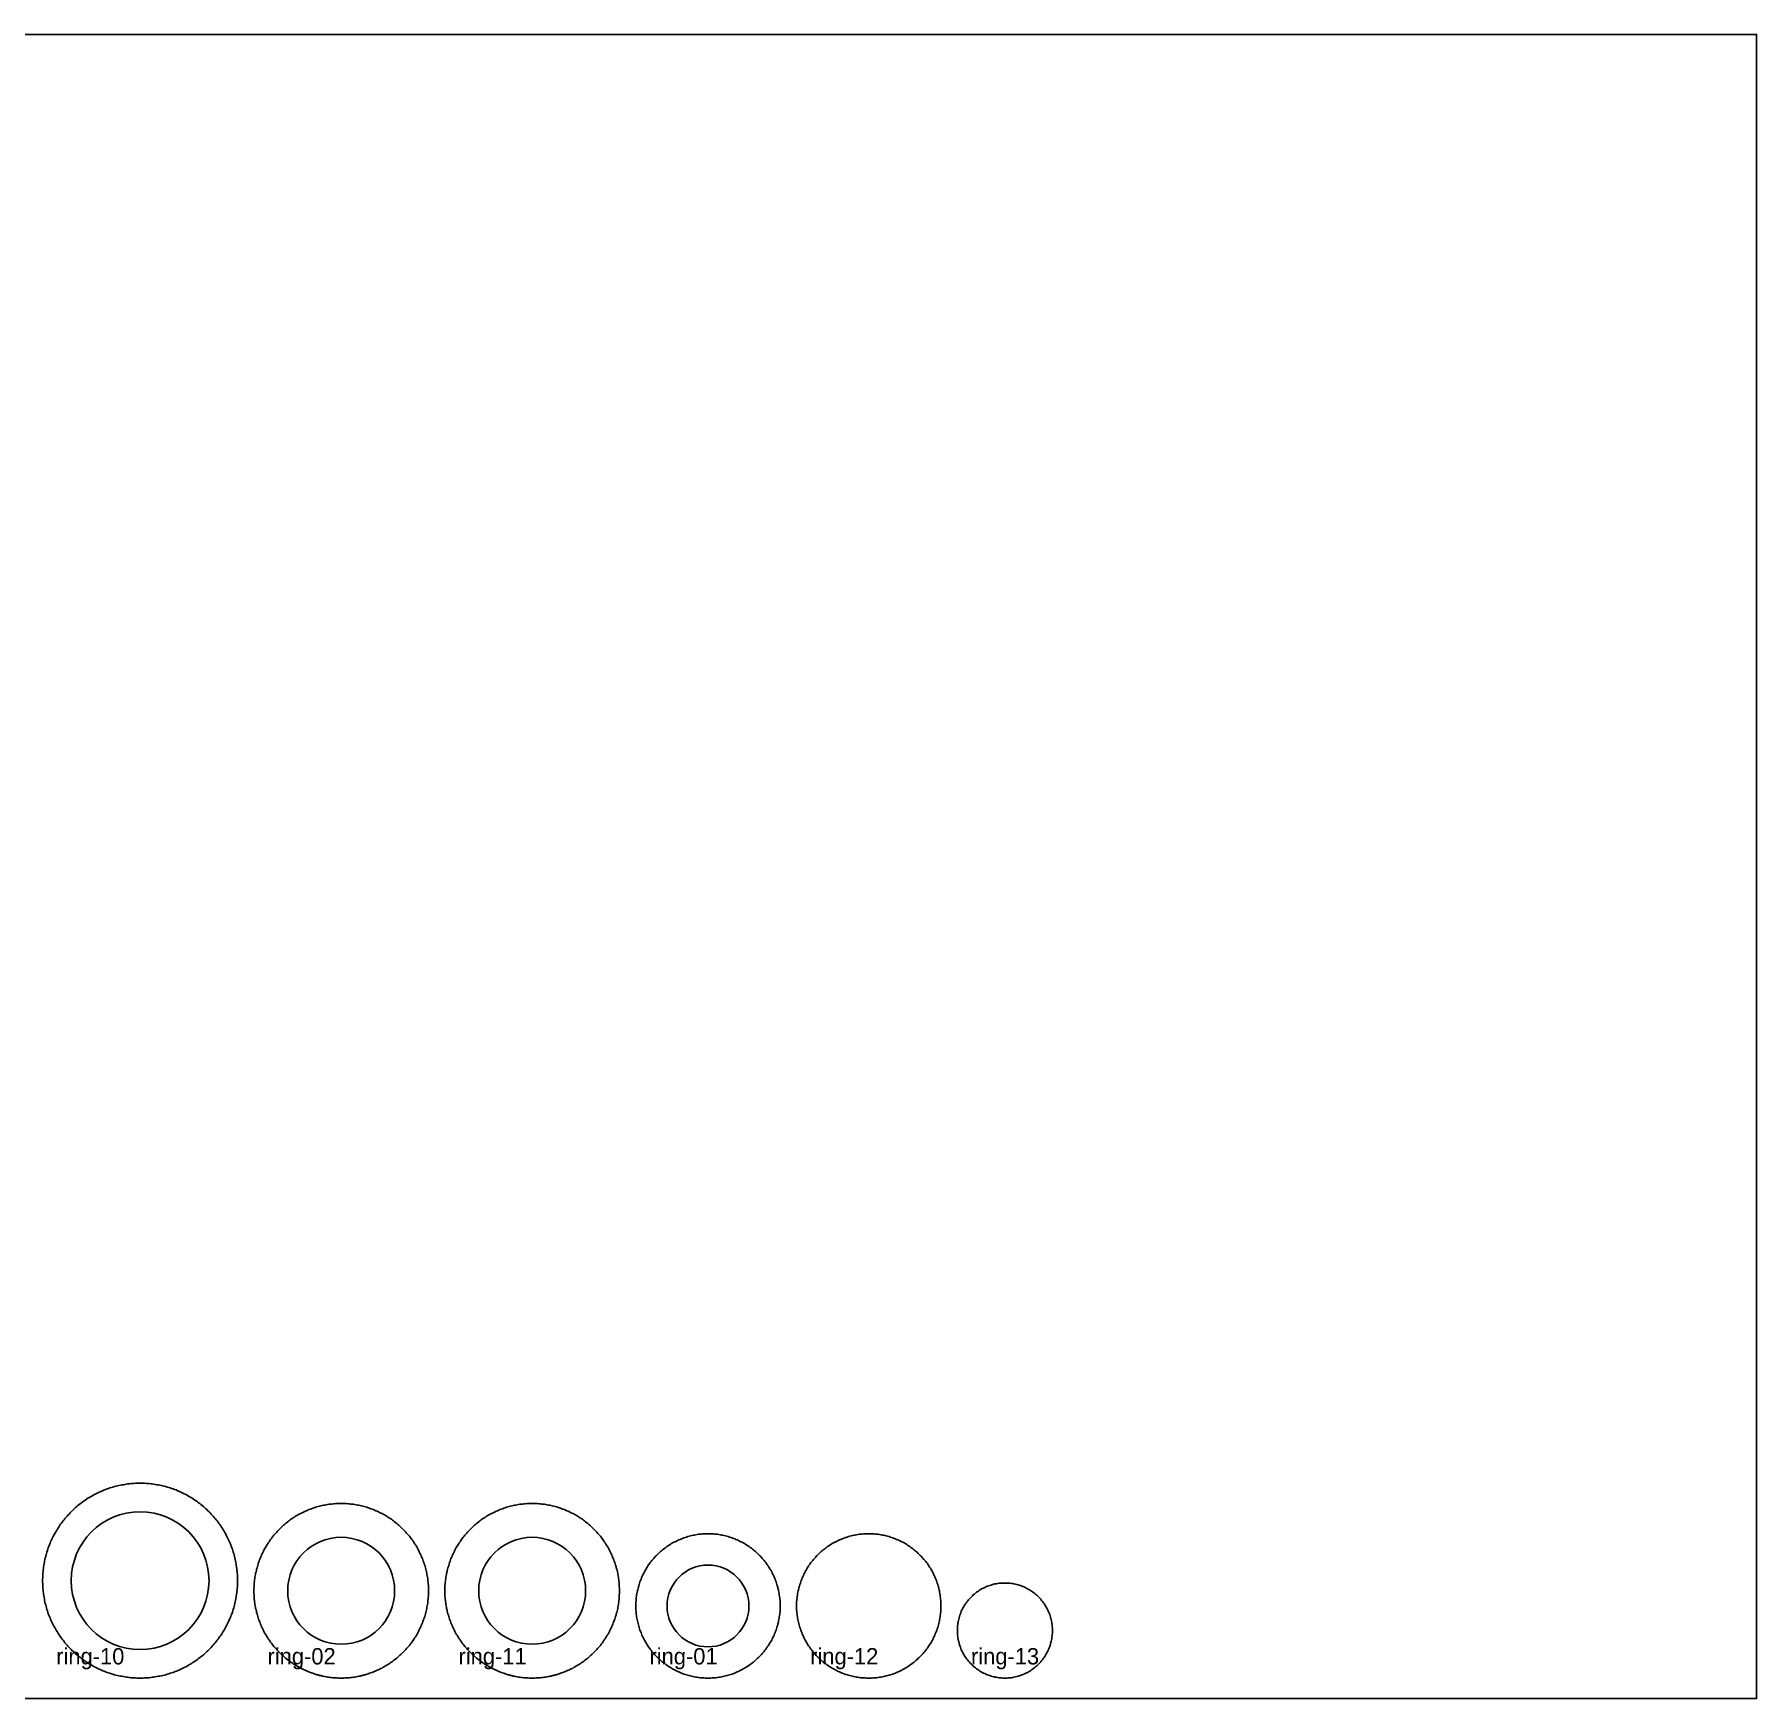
# Model space of a CAD drawing. Header units: millimetres. Extents: x 0 to 2440, y 0 to 1220.
# Drawn here: x 1178 to 2440, y 0 to 1220 of the extents above; entities that cross this region are included whole.
import ezdxf

# ---------------------------------------------------------------- set-up
doc = ezdxf.new("R2010")
doc.units = ezdxf.units.MM
doc.layers.add('CUT_INSIDE', color=5, linetype='Continuous')
doc.layers.add('CUT_OUTSIDE', color=1, linetype='Continuous')

msp = doc.modelspace()

# ---------------------------------------------------------------- linework, layer by layer
at = {"layer": 'CUT_INSIDE'}
for centre, radius in [((1255, 86.4), 50.5), ((1402.4, 79), 39.2), ((1542.4, 79), 39.2), ((1671.3, 67.9), 30)]:
    msp.add_circle(centre, radius, dxfattribs=at)
at = {"layer": 'CUT_OUTSIDE'}
for points in [[(1326.4, 86.4), (1326.4, 87.6), (1326.4, 88.7), (1326.3, 89.8), (1326.3, 90.9), (1326.2, 92), (1326.1, 93.2), (1326, 94.3), (1325.8, 95.4), (1325.7, 96.5), (1325.5, 97.6), (1325.3, 98.7), (1325.1, 99.8), (1324.9, 100.9), (1324.7, 102), (1324.4, 103.1), (1324.2, 104.2), (1323.9, 105.3), (1323.6, 106.4), (1323.3, 107.4), (1322.9, 108.5), (1322.6, 109.6), (1322.2, 110.6), (1321.8, 111.7), (1321.4, 112.7), (1321, 113.8), (1320.5, 114.8), (1320.1, 115.8), (1319.6, 116.9), (1319.1, 117.9), (1318.6, 118.9), (1318.1, 119.9), (1317.6, 120.9), (1317, 121.8), (1316.5, 122.8), (1315.9, 123.8), (1315.3, 124.7), (1314.7, 125.7), (1314.1, 126.6), (1313.4, 127.5), (1312.8, 128.4), (1312.1, 129.3), (1311.4, 130.2), (1310.7, 131.1), (1310, 132), (1309.3, 132.8), (1308.6, 133.7), (1307.8, 134.5), (1307, 135.3), (1306.3, 136.2), (1305.5, 137), (1304.7, 137.7), (1303.9, 138.5), (1303, 139.3), (1302.2, 140), (1301.4, 140.8), (1300.5, 141.5), (1299.6, 142.2), (1298.8, 142.9), (1297.9, 143.6), (1297, 144.2), (1296, 144.9), (1295.1, 145.5), (1294.2, 146.2), (1293.2, 146.8), (1292.3, 147.4), (1291.3, 147.9), (1290.4, 148.5), (1289.4, 149), (1288.4, 149.6), (1287.4, 150.1), (1286.4, 150.6), (1285.4, 151.1), (1284.4, 151.6), (1283.3, 152), (1282.3, 152.4), (1281.3, 152.9), (1280.2, 153.3), (1279.2, 153.7), (1278.1, 154), (1277, 154.4), (1276, 154.7), (1274.9, 155), (1273.8, 155.4), (1272.7, 155.6), (1271.6, 155.9), (1270.6, 156.2), (1269.5, 156.4), (1268.4, 156.6), (1267.2, 156.8), (1266.1, 157), (1265, 157.2), (1263.9, 157.3), (1262.8, 157.5), (1261.7, 157.6), (1260.6, 157.7), (1259.5, 157.7), (1258.3, 157.8), (1257.2, 157.8), (1256.1, 157.9), (1255, 157.9), (1253.8, 157.9), (1252.7, 157.8), (1251.6, 157.8), (1250.5, 157.7), (1249.4, 157.7), (1248.2, 157.6), (1247.1, 157.5), (1246, 157.3), (1244.9, 157.2), (1243.8, 157), (1242.7, 156.8), (1241.6, 156.6), (1240.5, 156.4), (1239.4, 156.2), (1238.3, 155.9), (1237.2, 155.6), (1236.1, 155.4), (1235, 155), (1234, 154.7), (1232.9, 154.4), (1231.8, 154), (1230.8, 153.7), (1229.7, 153.3), (1228.7, 152.9), (1227.6, 152.4), (1226.6, 152), (1225.6, 151.6), (1224.5, 151.1), (1223.5, 150.6), (1222.5, 150.1), (1221.5, 149.6), (1220.5, 149), (1219.6, 148.5), (1218.6, 147.9), (1217.6, 147.4), (1216.7, 146.8), (1215.7, 146.2), (1214.8, 145.5), (1213.9, 144.9), (1213, 144.2), (1212.1, 143.6), (1211.2, 142.9), (1210.3, 142.2), (1209.4, 141.5), (1208.6, 140.8), (1207.7, 140), (1206.9, 139.3), (1206.1, 138.5), (1205.2, 137.7), (1204.4, 137), (1203.7, 136.2), (1202.9, 135.3), (1202.1, 134.5), (1201.4, 133.7), (1200.6, 132.8), (1199.9, 132), (1199.2, 131.1), (1198.5, 130.2), (1197.8, 129.3), (1197.2, 128.4), (1196.5, 127.5), (1195.9, 126.6), (1195.3, 125.7), (1194.6, 124.7), (1194.1, 123.8), (1193.5, 122.8), (1192.9, 121.8), (1192.4, 120.9), (1191.8, 119.9), (1191.3, 118.9), (1190.8, 117.9), (1190.3, 116.9), (1189.9, 115.8), (1189.4, 114.8), (1189, 113.8), (1188.5, 112.7), (1188.1, 111.7), (1187.7, 110.6), (1187.4, 109.6), (1187, 108.5), (1186.7, 107.4), (1186.4, 106.4), (1186.1, 105.3), (1185.8, 104.2), (1185.5, 103.1), (1185.2, 102), (1185, 100.9), (1184.8, 99.8), (1184.6, 98.7), (1184.4, 97.6), (1184.2, 96.5), (1184.1, 95.4), (1184, 94.3), (1183.8, 93.2), (1183.7, 92), (1183.7, 90.9), (1183.6, 89.8), (1183.6, 88.7), (1183.5, 87.6), (1183.5, 86.4), (1183.5, 85.3), (1183.6, 84.2), (1183.6, 83.1), (1183.7, 82), (1183.7, 80.8), (1183.8, 79.7), (1184, 78.6), (1184.1, 77.5), (1184.2, 76.4), (1184.4, 75.3), (1184.6, 74.2), (1184.8, 73.1), (1185, 72), (1185.2, 70.9), (1185.5, 69.8), (1185.8, 68.7), (1186.1, 67.6), (1186.4, 66.5), (1186.7, 65.4), (1187, 64.4), (1187.4, 63.3), (1187.7, 62.2), (1188.1, 61.2), (1188.5, 60.1), (1189, 59.1), (1189.4, 58.1), (1189.9, 57), (1190.3, 56), (1190.8, 55), (1191.3, 54), (1191.8, 53), (1192.4, 52), (1192.9, 51), (1193.5, 50.1), (1194.1, 49.1), (1194.6, 48.2), (1195.3, 47.2), (1195.9, 46.3), (1196.5, 45.4), (1197.2, 44.4), (1197.8, 43.5), (1198.5, 42.7), (1199.2, 41.8), (1199.9, 40.9), (1200.6, 40), (1201.4, 39.2), (1202.1, 38.4), (1202.9, 37.5), (1203.7, 36.7), (1204.4, 35.9), (1205.2, 35.1), (1206.1, 34.4), (1206.9, 33.6), (1207.7, 32.9), (1208.6, 32.1), (1209.4, 31.4), (1210.3, 30.7), (1211.2, 30), (1212.1, 29.3), (1213, 28.6), (1213.9, 28), (1214.8, 27.4), (1215.7, 26.7), (1216.7, 26.1), (1217.6, 25.5), (1218.6, 24.9), (1219.6, 24.4), (1220.5, 23.8), (1221.5, 23.3), (1222.5, 22.8), (1223.5, 22.3), (1224.5, 21.8), (1225.6, 21.3), (1226.6, 20.9), (1227.6, 20.4), (1228.7, 20), (1229.7, 19.6), (1230.8, 19.2), (1231.8, 18.9), (1232.9, 18.5), (1234, 18.2), (1235, 17.8), (1236.1, 17.5), (1237.2, 17.2), (1238.3, 17), (1239.4, 16.7), (1240.5, 16.5), (1241.6, 16.3), (1242.7, 16.1), (1243.8, 15.9), (1244.9, 15.7), (1246, 15.6), (1247.1, 15.4), (1248.2, 15.3), (1249.4, 15.2), (1250.5, 15.1), (1251.6, 15.1), (1252.7, 15), (1253.8, 15), (1255, 15), (1256.1, 15), (1257.2, 15), (1258.3, 15.1), (1259.5, 15.1), (1260.6, 15.2), (1261.7, 15.3), (1262.8, 15.4), (1263.9, 15.6), (1265, 15.7), (1266.1, 15.9), (1267.2, 16.1), (1268.4, 16.3), (1269.5, 16.5), (1270.6, 16.7), (1271.6, 17), (1272.7, 17.2), (1273.8, 17.5), (1274.9, 17.8), (1276, 18.2), (1277, 18.5), (1278.1, 18.9), (1279.2, 19.2), (1280.2, 19.6), (1281.3, 20), (1282.3, 20.4), (1283.3, 20.9), (1284.4, 21.3), (1285.4, 21.8), (1286.4, 22.3), (1287.4, 22.8), (1288.4, 23.3), (1289.4, 23.8), (1290.4, 24.4), (1291.3, 24.9), (1292.3, 25.5), (1293.2, 26.1), (1294.2, 26.7), (1295.1, 27.4), (1296, 28), (1297, 28.6), (1297.9, 29.3), (1298.8, 30), (1299.6, 30.7), (1300.5, 31.4), (1301.4, 32.1), (1302.2, 32.9), (1303, 33.6), (1303.9, 34.4), (1304.7, 35.1), (1305.5, 35.9), (1306.3, 36.7), (1307, 37.5), (1307.8, 38.4), (1308.6, 39.2), (1309.3, 40), (1310, 40.9), (1310.7, 41.8), (1311.4, 42.7), (1312.1, 43.5), (1312.8, 44.4), (1313.4, 45.4), (1314.1, 46.3), (1314.7, 47.2), (1315.3, 48.2), (1315.9, 49.1), (1316.5, 50.1), (1317, 51), (1317.6, 52), (1318.1, 53), (1318.6, 54), (1319.1, 55), (1319.6, 56), (1320.1, 57), (1320.5, 58.1), (1321, 59.1), (1321.4, 60.1), (1321.8, 61.2), (1322.2, 62.2), (1322.6, 63.3), (1322.9, 64.4), (1323.3, 65.4), (1323.6, 66.5), (1323.9, 67.6), (1324.2, 68.7), (1324.4, 69.8), (1324.7, 70.9), (1324.9, 72), (1325.1, 73.1), (1325.3, 74.2), (1325.5, 75.3), (1325.7, 76.4), (1325.8, 77.5), (1326, 78.6), (1326.1, 79.7), (1326.2, 80.8), (1326.3, 82), (1326.3, 83.1), (1326.4, 84.2), (1326.4, 85.3), (1326.4, 86.4)], [(1466.4, 79), (1466.4, 80), (1466.4, 81), (1466.3, 82), (1466.3, 83), (1466.2, 84), (1466.1, 85), (1466, 86), (1465.9, 87), (1465.8, 88), (1465.6, 89), (1465.5, 90), (1465.3, 91), (1465.1, 92), (1464.9, 93), (1464.6, 93.9), (1464.4, 94.9), (1464.1, 95.9), (1463.9, 96.9), (1463.6, 97.8), (1463.3, 98.8), (1463, 99.7), (1462.6, 100.7), (1462.3, 101.6), (1461.9, 102.6), (1461.5, 103.5), (1461.1, 104.4), (1460.7, 105.3), (1460.3, 106.2), (1459.9, 107.2), (1459.4, 108.1), (1459, 108.9), (1458.5, 109.8), (1458, 110.7), (1457.5, 111.6), (1457, 112.4), (1456.4, 113.3), (1455.9, 114.1), (1455.3, 115), (1454.8, 115.8), (1454.2, 116.6), (1453.6, 117.4), (1453, 118.2), (1452.4, 119), (1451.7, 119.8), (1451.1, 120.6), (1450.4, 121.3), (1449.7, 122.1), (1449.1, 122.8), (1448.4, 123.5), (1447.7, 124.3), (1446.9, 125), (1446.2, 125.7), (1445.5, 126.3), (1444.7, 127), (1444, 127.7), (1443.2, 128.3), (1442.4, 128.9), (1441.6, 129.6), (1440.8, 130.2), (1440, 130.8), (1439.2, 131.4), (1438.4, 131.9), (1437.5, 132.5), (1436.7, 133), (1435.8, 133.6), (1435, 134.1), (1434.1, 134.6), (1433.2, 135.1), (1432.4, 135.6), (1431.5, 136), (1430.6, 136.5), (1429.7, 136.9), (1428.7, 137.3), (1427.8, 137.7), (1426.9, 138.1), (1426, 138.5), (1425, 138.9), (1424.1, 139.2), (1423.1, 139.5), (1422.2, 139.9), (1421.2, 140.2), (1420.3, 140.5), (1419.3, 140.7), (1418.3, 141), (1417.3, 141.2), (1416.4, 141.5), (1415.4, 141.7), (1414.4, 141.9), (1413.4, 142), (1412.4, 142.2), (1411.4, 142.4), (1410.4, 142.5), (1409.4, 142.6), (1408.4, 142.7), (1407.4, 142.8), (1406.4, 142.9), (1405.4, 142.9), (1404.4, 143), (1403.4, 143), (1402.4, 143), (1401.4, 143), (1400.4, 143), (1399.4, 142.9), (1398.4, 142.9), (1397.4, 142.8), (1396.4, 142.7), (1395.4, 142.6), (1394.4, 142.5), (1393.4, 142.4), (1392.4, 142.2), (1391.4, 142), (1390.4, 141.9), (1389.4, 141.7), (1388.4, 141.5), (1387.5, 141.2), (1386.5, 141), (1385.5, 140.7), (1384.6, 140.5), (1383.6, 140.2), (1382.6, 139.9), (1381.7, 139.5), (1380.7, 139.2), (1379.8, 138.9), (1378.8, 138.5), (1377.9, 138.1), (1377, 137.7), (1376.1, 137.3), (1375.2, 136.9), (1374.3, 136.5), (1373.4, 136), (1372.5, 135.6), (1371.6, 135.1), (1370.7, 134.6), (1369.8, 134.1), (1369, 133.6), (1368.1, 133), (1367.3, 132.5), (1366.4, 131.9), (1365.6, 131.4), (1364.8, 130.8), (1364, 130.2), (1363.2, 129.6), (1362.4, 128.9), (1361.6, 128.3), (1360.8, 127.7), (1360.1, 127), (1359.3, 126.3), (1358.6, 125.7), (1357.9, 125), (1357.2, 124.3), (1356.4, 123.5), (1355.8, 122.8), (1355.1, 122.1), (1354.4, 121.3), (1353.7, 120.6), (1353.1, 119.8), (1352.5, 119), (1351.8, 118.2), (1351.2, 117.4), (1350.6, 116.6), (1350, 115.8), (1349.5, 115), (1348.9, 114.1), (1348.4, 113.3), (1347.8, 112.4), (1347.3, 111.6), (1346.8, 110.7), (1346.3, 109.8), (1345.8, 108.9), (1345.4, 108.1), (1344.9, 107.2), (1344.5, 106.2), (1344.1, 105.3), (1343.7, 104.4), (1343.3, 103.5), (1342.9, 102.6), (1342.5, 101.6), (1342.2, 100.7), (1341.9, 99.7), (1341.5, 98.8), (1341.2, 97.8), (1341, 96.9), (1340.7, 95.9), (1340.4, 94.9), (1340.2, 93.9), (1340, 93), (1339.7, 92), (1339.5, 91), (1339.4, 90), (1339.2, 89), (1339, 88), (1338.9, 87), (1338.8, 86), (1338.7, 85), (1338.6, 84), (1338.5, 83), (1338.5, 82), (1338.4, 81), (1338.4, 80), (1338.4, 79), (1338.4, 78), (1338.4, 77), (1338.5, 76), (1338.5, 75), (1338.6, 74), (1338.7, 73), (1338.8, 72), (1338.9, 71), (1339, 70), (1339.2, 69), (1339.4, 68), (1339.5, 67), (1339.7, 66), (1340, 65), (1340.2, 64.1), (1340.4, 63.1), (1340.7, 62.1), (1341, 61.1), (1341.2, 60.2), (1341.5, 59.2), (1341.9, 58.3), (1342.2, 57.3), (1342.5, 56.4), (1342.9, 55.4), (1343.3, 54.5), (1343.7, 53.6), (1344.1, 52.7), (1344.5, 51.8), (1344.9, 50.8), (1345.4, 49.9), (1345.8, 49.1), (1346.3, 48.2), (1346.8, 47.3), (1347.3, 46.4), (1347.8, 45.6), (1348.4, 44.7), (1348.9, 43.9), (1349.5, 43), (1350, 42.2), (1350.6, 41.4), (1351.2, 40.6), (1351.8, 39.8), (1352.5, 39), (1353.1, 38.2), (1353.7, 37.4), (1354.4, 36.7), (1355.1, 35.9), (1355.8, 35.2), (1356.4, 34.5), (1357.2, 33.7), (1357.9, 33), (1358.6, 32.3), (1359.3, 31.7), (1360.1, 31), (1360.8, 30.3), (1361.6, 29.7), (1362.4, 29.1), (1363.2, 28.4), (1364, 27.8), (1364.8, 27.2), (1365.6, 26.6), (1366.4, 26.1), (1367.3, 25.5), (1368.1, 25), (1369, 24.4), (1369.8, 23.9), (1370.7, 23.4), (1371.6, 22.9), (1372.5, 22.4), (1373.4, 22), (1374.3, 21.5), (1375.2, 21.1), (1376.1, 20.7), (1377, 20.3), (1377.9, 19.9), (1378.8, 19.5), (1379.8, 19.1), (1380.7, 18.8), (1381.7, 18.5), (1382.6, 18.1), (1383.6, 17.8), (1384.6, 17.5), (1385.5, 17.3), (1386.5, 17), (1387.5, 16.8), (1388.4, 16.5), (1389.4, 16.3), (1390.4, 16.1), (1391.4, 16), (1392.4, 15.8), (1393.4, 15.6), (1394.4, 15.5), (1395.4, 15.4), (1396.4, 15.3), (1397.4, 15.2), (1398.4, 15.1), (1399.4, 15.1), (1400.4, 15), (1401.4, 15), (1402.4, 15), (1403.4, 15), (1404.4, 15), (1405.4, 15.1), (1406.4, 15.1), (1407.4, 15.2), (1408.4, 15.3), (1409.4, 15.4), (1410.4, 15.5), (1411.4, 15.6), (1412.4, 15.8), (1413.4, 16), (1414.4, 16.1), (1415.4, 16.3), (1416.4, 16.5), (1417.3, 16.8), (1418.3, 17), (1419.3, 17.3), (1420.3, 17.5), (1421.2, 17.8), (1422.2, 18.1), (1423.1, 18.5), (1424.1, 18.8), (1425, 19.1), (1426, 19.5), (1426.9, 19.9), (1427.8, 20.3), (1428.7, 20.7), (1429.7, 21.1), (1430.6, 21.5), (1431.5, 22), (1432.4, 22.4), (1433.2, 22.9), (1434.1, 23.4), (1435, 23.9), (1435.8, 24.4), (1436.7, 25), (1437.5, 25.5), (1438.4, 26.1), (1439.2, 26.6), (1440, 27.2), (1440.8, 27.8), (1441.6, 28.4), (1442.4, 29.1), (1443.2, 29.7), (1444, 30.3), (1444.7, 31), (1445.5, 31.7), (1446.2, 32.3), (1446.9, 33), (1447.7, 33.7), (1448.4, 34.5), (1449.1, 35.2), (1449.7, 35.9), (1450.4, 36.7), (1451.1, 37.4), (1451.7, 38.2), (1452.4, 39), (1453, 39.8), (1453.6, 40.6), (1454.2, 41.4), (1454.8, 42.2), (1455.3, 43), (1455.9, 43.9), (1456.4, 44.7), (1457, 45.6), (1457.5, 46.4), (1458, 47.3), (1458.5, 48.2), (1459, 49.1), (1459.4, 49.9), (1459.9, 50.8), (1460.3, 51.8), (1460.7, 52.7), (1461.1, 53.6), (1461.5, 54.5), (1461.9, 55.4), (1462.3, 56.4), (1462.6, 57.3), (1463, 58.3), (1463.3, 59.2), (1463.6, 60.2), (1463.9, 61.1), (1464.1, 62.1), (1464.4, 63.1), (1464.6, 64.1), (1464.9, 65), (1465.1, 66), (1465.3, 67), (1465.5, 68), (1465.6, 69), (1465.8, 70), (1465.9, 71), (1466, 72), (1466.1, 73), (1466.2, 74), (1466.3, 75), (1466.3, 76), (1466.4, 77), (1466.4, 78), (1466.4, 79)], [(1606.4, 79), (1606.4, 80), (1606.4, 81), (1606.3, 82), (1606.3, 83), (1606.2, 84), (1606.1, 85), (1606, 86), (1605.9, 87), (1605.8, 88), (1605.6, 89), (1605.5, 90), (1605.3, 91), (1605.1, 92), (1604.9, 93), (1604.6, 93.9), (1604.4, 94.9), (1604.1, 95.9), (1603.9, 96.9), (1603.6, 97.8), (1603.3, 98.8), (1603, 99.7), (1602.6, 100.7), (1602.3, 101.6), (1601.9, 102.6), (1601.5, 103.5), (1601.1, 104.4), (1600.7, 105.3), (1600.3, 106.2), (1599.9, 107.2), (1599.4, 108.1), (1599, 108.9), (1598.5, 109.8), (1598, 110.7), (1597.5, 111.6), (1597, 112.4), (1596.4, 113.3), (1595.9, 114.1), (1595.3, 115), (1594.8, 115.8), (1594.2, 116.6), (1593.6, 117.4), (1593, 118.2), (1592.4, 119), (1591.7, 119.8), (1591.1, 120.6), (1590.4, 121.3), (1589.7, 122.1), (1589.1, 122.8), (1588.4, 123.5), (1587.7, 124.3), (1586.9, 125), (1586.2, 125.7), (1585.5, 126.3), (1584.7, 127), (1584, 127.7), (1583.2, 128.3), (1582.4, 128.9), (1581.6, 129.6), (1580.8, 130.2), (1580, 130.8), (1579.2, 131.4), (1578.4, 131.9), (1577.5, 132.5), (1576.7, 133), (1575.8, 133.6), (1575, 134.1), (1574.1, 134.6), (1573.2, 135.1), (1572.4, 135.6), (1571.5, 136), (1570.6, 136.5), (1569.7, 136.9), (1568.7, 137.3), (1567.8, 137.7), (1566.9, 138.1), (1566, 138.5), (1565, 138.9), (1564.1, 139.2), (1563.1, 139.5), (1562.2, 139.9), (1561.2, 140.2), (1560.3, 140.5), (1559.3, 140.7), (1558.3, 141), (1557.3, 141.2), (1556.4, 141.5), (1555.4, 141.7), (1554.4, 141.9), (1553.4, 142), (1552.4, 142.2), (1551.4, 142.4), (1550.4, 142.5), (1549.4, 142.6), (1548.4, 142.7), (1547.4, 142.8), (1546.4, 142.9), (1545.4, 142.9), (1544.4, 143), (1543.4, 143), (1542.4, 143), (1541.4, 143), (1540.4, 143), (1539.4, 142.9), (1538.4, 142.9), (1537.4, 142.8), (1536.4, 142.7), (1535.4, 142.6), (1534.4, 142.5), (1533.4, 142.4), (1532.4, 142.2), (1531.4, 142), (1530.4, 141.9), (1529.4, 141.7), (1528.4, 141.5), (1527.5, 141.2), (1526.5, 141), (1525.5, 140.7), (1524.6, 140.5), (1523.6, 140.2), (1522.6, 139.9), (1521.7, 139.5), (1520.7, 139.2), (1519.8, 138.9), (1518.8, 138.5), (1517.9, 138.1), (1517, 137.7), (1516.1, 137.3), (1515.2, 136.9), (1514.3, 136.5), (1513.4, 136), (1512.5, 135.6), (1511.6, 135.1), (1510.7, 134.6), (1509.8, 134.1), (1509, 133.6), (1508.1, 133), (1507.3, 132.5), (1506.4, 131.9), (1505.6, 131.4), (1504.8, 130.8), (1504, 130.2), (1503.2, 129.6), (1502.4, 128.9), (1501.6, 128.3), (1500.8, 127.7), (1500.1, 127), (1499.3, 126.3), (1498.6, 125.7), (1497.9, 125), (1497.2, 124.3), (1496.4, 123.5), (1495.8, 122.8), (1495.1, 122.1), (1494.4, 121.3), (1493.7, 120.6), (1493.1, 119.8), (1492.5, 119), (1491.8, 118.2), (1491.2, 117.4), (1490.6, 116.6), (1490, 115.8), (1489.5, 115), (1488.9, 114.1), (1488.4, 113.3), (1487.8, 112.4), (1487.3, 111.6), (1486.8, 110.7), (1486.3, 109.8), (1485.8, 108.9), (1485.4, 108.1), (1484.9, 107.2), (1484.5, 106.2), (1484.1, 105.3), (1483.7, 104.4), (1483.3, 103.5), (1482.9, 102.6), (1482.5, 101.6), (1482.2, 100.7), (1481.9, 99.7), (1481.5, 98.8), (1481.2, 97.8), (1481, 96.9), (1480.7, 95.9), (1480.4, 94.9), (1480.2, 93.9), (1480, 93), (1479.7, 92), (1479.5, 91), (1479.4, 90), (1479.2, 89), (1479, 88), (1478.9, 87), (1478.8, 86), (1478.7, 85), (1478.6, 84), (1478.5, 83), (1478.5, 82), (1478.4, 81), (1478.4, 80), (1478.4, 79), (1478.4, 78), (1478.4, 77), (1478.5, 76), (1478.5, 75), (1478.6, 74), (1478.7, 73), (1478.8, 72), (1478.9, 71), (1479, 70), (1479.2, 69), (1479.4, 68), (1479.5, 67), (1479.7, 66), (1480, 65), (1480.2, 64.1), (1480.4, 63.1), (1480.7, 62.1), (1481, 61.1), (1481.2, 60.2), (1481.5, 59.2), (1481.9, 58.3), (1482.2, 57.3), (1482.5, 56.4), (1482.9, 55.4), (1483.3, 54.5), (1483.7, 53.6), (1484.1, 52.7), (1484.5, 51.8), (1484.9, 50.8), (1485.4, 49.9), (1485.8, 49.1), (1486.3, 48.2), (1486.8, 47.3), (1487.3, 46.4), (1487.8, 45.6), (1488.4, 44.7), (1488.9, 43.9), (1489.5, 43), (1490, 42.2), (1490.6, 41.4), (1491.2, 40.6), (1491.8, 39.8), (1492.5, 39), (1493.1, 38.2), (1493.7, 37.4), (1494.4, 36.7), (1495.1, 35.9), (1495.8, 35.2), (1496.4, 34.5), (1497.2, 33.7), (1497.9, 33), (1498.6, 32.3), (1499.3, 31.7), (1500.1, 31), (1500.8, 30.3), (1501.6, 29.7), (1502.4, 29.1), (1503.2, 28.4), (1504, 27.8), (1504.8, 27.2), (1505.6, 26.6), (1506.4, 26.1), (1507.3, 25.5), (1508.1, 25), (1509, 24.4), (1509.8, 23.9), (1510.7, 23.4), (1511.6, 22.9), (1512.5, 22.4), (1513.4, 22), (1514.3, 21.5), (1515.2, 21.1), (1516.1, 20.7), (1517, 20.3), (1517.9, 19.9), (1518.8, 19.5), (1519.8, 19.1), (1520.7, 18.8), (1521.7, 18.5), (1522.6, 18.1), (1523.6, 17.8), (1524.6, 17.5), (1525.5, 17.3), (1526.5, 17), (1527.5, 16.8), (1528.4, 16.5), (1529.4, 16.3), (1530.4, 16.1), (1531.4, 16), (1532.4, 15.8), (1533.4, 15.6), (1534.4, 15.5), (1535.4, 15.4), (1536.4, 15.3), (1537.4, 15.2), (1538.4, 15.1), (1539.4, 15.1), (1540.4, 15), (1541.4, 15), (1542.4, 15), (1543.4, 15), (1544.4, 15), (1545.4, 15.1), (1546.4, 15.1), (1547.4, 15.2), (1548.4, 15.3), (1549.4, 15.4), (1550.4, 15.5), (1551.4, 15.6), (1552.4, 15.8), (1553.4, 16), (1554.4, 16.1), (1555.4, 16.3), (1556.4, 16.5), (1557.3, 16.8), (1558.3, 17), (1559.3, 17.3), (1560.3, 17.5), (1561.2, 17.8), (1562.2, 18.1), (1563.1, 18.5), (1564.1, 18.8), (1565, 19.1), (1566, 19.5), (1566.9, 19.9), (1567.8, 20.3), (1568.7, 20.7), (1569.7, 21.1), (1570.6, 21.5), (1571.5, 22), (1572.4, 22.4), (1573.2, 22.9), (1574.1, 23.4), (1575, 23.9), (1575.8, 24.4), (1576.7, 25), (1577.5, 25.5), (1578.4, 26.1), (1579.2, 26.6), (1580, 27.2), (1580.8, 27.8), (1581.6, 28.4), (1582.4, 29.1), (1583.2, 29.7), (1584, 30.3), (1584.7, 31), (1585.5, 31.7), (1586.2, 32.3), (1586.9, 33), (1587.7, 33.7), (1588.4, 34.5), (1589.1, 35.2), (1589.7, 35.9), (1590.4, 36.7), (1591.1, 37.4), (1591.7, 38.2), (1592.4, 39), (1593, 39.8), (1593.6, 40.6), (1594.2, 41.4), (1594.8, 42.2), (1595.3, 43), (1595.9, 43.9), (1596.4, 44.7), (1597, 45.6), (1597.5, 46.4), (1598, 47.3), (1598.5, 48.2), (1599, 49.1), (1599.4, 49.9), (1599.9, 50.8), (1600.3, 51.8), (1600.7, 52.7), (1601.1, 53.6), (1601.5, 54.5), (1601.9, 55.4), (1602.3, 56.4), (1602.6, 57.3), (1603, 58.3), (1603.3, 59.2), (1603.6, 60.2), (1603.9, 61.1), (1604.1, 62.1), (1604.4, 63.1), (1604.6, 64.1), (1604.9, 65), (1605.1, 66), (1605.3, 67), (1605.5, 68), (1605.6, 69), (1605.8, 70), (1605.9, 71), (1606, 72), (1606.1, 73), (1606.2, 74), (1606.3, 75), (1606.3, 76), (1606.4, 77), (1606.4, 78), (1606.4, 79)], [(1724.2, 67.9), (1724.2, 68.9), (1724.2, 69.9), (1724.2, 70.9), (1724.1, 71.9), (1724, 72.9), (1723.9, 73.9), (1723.8, 74.9), (1723.6, 75.9), (1723.5, 76.9), (1723.3, 77.9), (1723.1, 78.9), (1722.9, 79.8), (1722.6, 80.8), (1722.4, 81.8), (1722.1, 82.7), (1721.8, 83.7), (1721.5, 84.6), (1721.2, 85.6), (1720.9, 86.5), (1720.5, 87.5), (1720.1, 88.4), (1719.7, 89.3), (1719.3, 90.2), (1718.9, 91.1), (1718.4, 92), (1718, 92.9), (1717.5, 93.8), (1717, 94.7), (1716.5, 95.5), (1715.9, 96.4), (1715.4, 97.2), (1714.8, 98), (1714.3, 98.9), (1713.7, 99.7), (1713, 100.5), (1712.4, 101.2), (1711.8, 102), (1711.1, 102.8), (1710.5, 103.5), (1709.8, 104.3), (1709.1, 105), (1708.4, 105.7), (1707.7, 106.4), (1706.9, 107.1), (1706.2, 107.7), (1705.4, 108.4), (1704.7, 109), (1703.9, 109.6), (1703.1, 110.2), (1702.3, 110.8), (1701.4, 111.4), (1700.6, 112), (1699.8, 112.5), (1698.9, 113.1), (1698.1, 113.6), (1697.2, 114.1), (1696.3, 114.6), (1695.4, 115), (1694.5, 115.5), (1693.6, 115.9), (1692.7, 116.3), (1691.8, 116.7), (1690.9, 117.1), (1689.9, 117.4), (1689, 117.8), (1688.1, 118.1), (1687.1, 118.4), (1686.1, 118.7), (1685.2, 119), (1684.2, 119.2), (1683.2, 119.5), (1682.3, 119.7), (1681.3, 119.9), (1680.3, 120.1), (1679.3, 120.2), (1678.3, 120.4), (1677.3, 120.5), (1676.3, 120.6), (1675.3, 120.7), (1674.3, 120.7), (1673.3, 120.8), (1672.3, 120.8), (1671.3, 120.8), (1670.3, 120.8), (1669.3, 120.8), (1668.3, 120.7), (1667.3, 120.7), (1666.3, 120.6), (1665.3, 120.5), (1664.3, 120.4), (1663.3, 120.2), (1662.4, 120.1), (1661.4, 119.9), (1660.4, 119.7), (1659.4, 119.5), (1658.4, 119.2), (1657.5, 119), (1656.5, 118.7), (1655.5, 118.4), (1654.6, 118.1), (1653.6, 117.8), (1652.7, 117.4), (1651.8, 117.1), (1650.8, 116.7), (1649.9, 116.3), (1649, 115.9), (1648.1, 115.5), (1647.2, 115), (1646.3, 114.6), (1645.4, 114.1), (1644.6, 113.6), (1643.7, 113.1), (1642.9, 112.5), (1642, 112), (1641.2, 111.4), (1640.4, 110.8), (1639.6, 110.2), (1638.8, 109.6), (1638, 109), (1637.2, 108.4), (1636.5, 107.7), (1635.7, 107.1), (1635, 106.4), (1634.3, 105.7), (1633.6, 105), (1632.9, 104.3), (1632.2, 103.5), (1631.5, 102.8), (1630.9, 102), (1630.2, 101.2), (1629.6, 100.5), (1629, 99.7), (1628.4, 98.9), (1627.8, 98), (1627.3, 97.2), (1626.7, 96.4), (1626.2, 95.5), (1625.7, 94.7), (1625.2, 93.8), (1624.7, 92.9), (1624.2, 92), (1623.8, 91.1), (1623.3, 90.2), (1622.9, 89.3), (1622.5, 88.4), (1622.2, 87.5), (1621.8, 86.5), (1621.4, 85.6), (1621.1, 84.6), (1620.8, 83.7), (1620.5, 82.7), (1620.3, 81.8), (1620, 80.8), (1619.8, 79.8), (1619.6, 78.9), (1619.4, 77.9), (1619.2, 76.9), (1619, 75.9), (1618.9, 74.9), (1618.7, 73.9), (1618.6, 72.9), (1618.6, 71.9), (1618.5, 70.9), (1618.4, 69.9), (1618.4, 68.9), (1618.4, 67.9), (1618.4, 66.9), (1618.4, 65.9), (1618.5, 64.9), (1618.6, 63.9), (1618.6, 62.9), (1618.7, 61.9), (1618.9, 60.9), (1619, 59.9), (1619.2, 58.9), (1619.4, 58), (1619.6, 57), (1619.8, 56), (1620, 55), (1620.3, 54.1), (1620.5, 53.1), (1620.8, 52.1), (1621.1, 51.2), (1621.4, 50.2), (1621.8, 49.3), (1622.2, 48.4), (1622.5, 47.4), (1622.9, 46.5), (1623.3, 45.6), (1623.8, 44.7), (1624.2, 43.8), (1624.7, 42.9), (1625.2, 42), (1625.7, 41.2), (1626.2, 40.3), (1626.7, 39.5), (1627.3, 38.6), (1627.8, 37.8), (1628.4, 37), (1629, 36.2), (1629.6, 35.4), (1630.2, 34.6), (1630.9, 33.8), (1631.5, 33.1), (1632.2, 32.3), (1632.9, 31.6), (1633.6, 30.9), (1634.3, 30.1), (1635, 29.5), (1635.7, 28.8), (1636.5, 28.1), (1637.2, 27.5), (1638, 26.8), (1638.8, 26.2), (1639.6, 25.6), (1640.4, 25), (1641.2, 24.4), (1642, 23.8), (1642.9, 23.3), (1643.7, 22.8), (1644.6, 22.3), (1645.4, 21.8), (1646.3, 21.3), (1647.2, 20.8), (1648.1, 20.4), (1649, 19.9), (1649.9, 19.5), (1650.8, 19.1), (1651.8, 18.7), (1652.7, 18.4), (1653.6, 18), (1654.6, 17.7), (1655.5, 17.4), (1656.5, 17.1), (1657.5, 16.8), (1658.4, 16.6), (1659.4, 16.4), (1660.4, 16.1), (1661.4, 15.9), (1662.4, 15.8), (1663.3, 15.6), (1664.3, 15.5), (1665.3, 15.3), (1666.3, 15.2), (1667.3, 15.2), (1668.3, 15.1), (1669.3, 15), (1670.3, 15), (1671.3, 15), (1672.3, 15), (1673.3, 15), (1674.3, 15.1), (1675.3, 15.2), (1676.3, 15.2), (1677.3, 15.3), (1678.3, 15.5), (1679.3, 15.6), (1680.3, 15.8), (1681.3, 15.9), (1682.3, 16.1), (1683.2, 16.4), (1684.2, 16.6), (1685.2, 16.8), (1686.1, 17.1), (1687.1, 17.4), (1688.1, 17.7), (1689, 18), (1689.9, 18.4), (1690.9, 18.7), (1691.8, 19.1), (1692.7, 19.5), (1693.6, 19.9), (1694.5, 20.4), (1695.4, 20.8), (1696.3, 21.3), (1697.2, 21.8), (1698.1, 22.3), (1698.9, 22.8), (1699.8, 23.3), (1700.6, 23.8), (1701.4, 24.4), (1702.3, 25), (1703.1, 25.6), (1703.9, 26.2), (1704.7, 26.8), (1705.4, 27.5), (1706.2, 28.1), (1706.9, 28.8), (1707.7, 29.5), (1708.4, 30.1), (1709.1, 30.9), (1709.8, 31.6), (1710.5, 32.3), (1711.1, 33.1), (1711.8, 33.8), (1712.4, 34.6), (1713, 35.4), (1713.7, 36.2), (1714.3, 37), (1714.8, 37.8), (1715.4, 38.6), (1715.9, 39.5), (1716.5, 40.3), (1717, 41.2), (1717.5, 42), (1718, 42.9), (1718.4, 43.8), (1718.9, 44.7), (1719.3, 45.6), (1719.7, 46.5), (1720.1, 47.4), (1720.5, 48.4), (1720.9, 49.3), (1721.2, 50.2), (1721.5, 51.2), (1721.8, 52.1), (1722.1, 53.1), (1722.4, 54.1), (1722.6, 55), (1722.9, 56), (1723.1, 57), (1723.3, 58), (1723.5, 58.9), (1723.6, 59.9), (1723.8, 60.9), (1723.9, 61.9), (1724, 62.9), (1724.1, 63.9), (1724.2, 64.9), (1724.2, 65.9), (1724.2, 66.9), (1724.2, 67.9)], [(1842.1, 67.9), (1842.1, 68.9), (1842, 69.9), (1842, 70.9), (1841.9, 71.9), (1841.8, 72.9), (1841.7, 73.9), (1841.6, 74.9), (1841.5, 75.9), (1841.3, 76.9), (1841.1, 77.9), (1840.9, 78.9), (1840.7, 79.8), (1840.5, 80.8), (1840.2, 81.8), (1840, 82.7), (1839.7, 83.7), (1839.4, 84.6), (1839, 85.6), (1838.7, 86.5), (1838.3, 87.5), (1837.9, 88.4), (1837.5, 89.3), (1837.1, 90.2), (1836.7, 91.1), (1836.3, 92), (1835.8, 92.9), (1835.3, 93.8), (1834.8, 94.7), (1834.3, 95.5), (1833.8, 96.4), (1833.2, 97.2), (1832.7, 98), (1832.1, 98.9), (1831.5, 99.7), (1830.9, 100.5), (1830.3, 101.2), (1829.6, 102), (1829, 102.8), (1828.3, 103.5), (1827.6, 104.3), (1826.9, 105), (1826.2, 105.7), (1825.5, 106.4), (1824.8, 107.1), (1824, 107.7), (1823.3, 108.4), (1822.5, 109), (1821.7, 109.6), (1820.9, 110.2), (1820.1, 110.8), (1819.3, 111.4), (1818.4, 112), (1817.6, 112.5), (1816.8, 113.1), (1815.9, 113.6), (1815, 114.1), (1814.2, 114.6), (1813.3, 115), (1812.4, 115.5), (1811.5, 115.9), (1810.6, 116.3), (1809.6, 116.7), (1808.7, 117.1), (1807.8, 117.4), (1806.8, 117.8), (1805.9, 118.1), (1804.9, 118.4), (1804, 118.7), (1803, 119), (1802, 119.2), (1801.1, 119.5), (1800.1, 119.7), (1799.1, 119.9), (1798.1, 120.1), (1797.1, 120.2), (1796.1, 120.4), (1795.1, 120.5), (1794.2, 120.6), (1793.2, 120.7), (1792.2, 120.7), (1791.2, 120.8), (1790.2, 120.8), (1789.2, 120.8), (1788.2, 120.8), (1787.2, 120.8), (1786.2, 120.7), (1785.2, 120.7), (1784.2, 120.6), (1783.2, 120.5), (1782.2, 120.4), (1781.2, 120.2), (1780.2, 120.1), (1779.2, 119.9), (1778.2, 119.7), (1777.2, 119.5), (1776.3, 119.2), (1775.3, 119), (1774.3, 118.7), (1773.4, 118.4), (1772.4, 118.1), (1771.5, 117.8), (1770.5, 117.4), (1769.6, 117.1), (1768.7, 116.7), (1767.8, 116.3), (1766.8, 115.9), (1765.9, 115.5), (1765, 115), (1764.2, 114.6), (1763.3, 114.1), (1762.4, 113.6), (1761.5, 113.1), (1760.7, 112.5), (1759.9, 112), (1759, 111.4), (1758.2, 110.8), (1757.4, 110.2), (1756.6, 109.6), (1755.8, 109), (1755.1, 108.4), (1754.3, 107.7), (1753.5, 107.1), (1752.8, 106.4), (1752.1, 105.7), (1751.4, 105), (1750.7, 104.3), (1750, 103.5), (1749.3, 102.8), (1748.7, 102), (1748.1, 101.2), (1747.4, 100.5), (1746.8, 99.7), (1746.2, 98.9), (1745.6, 98), (1745.1, 97.2), (1744.5, 96.4), (1744, 95.5), (1743.5, 94.7), (1743, 93.8), (1742.5, 92.9), (1742.1, 92), (1741.6, 91.1), (1741.2, 90.2), (1740.8, 89.3), (1740.4, 88.4), (1740, 87.5), (1739.6, 86.5), (1739.3, 85.6), (1739, 84.6), (1738.6, 83.7), (1738.4, 82.7), (1738.1, 81.8), (1737.8, 80.8), (1737.6, 79.8), (1737.4, 78.9), (1737.2, 77.9), (1737, 76.9), (1736.8, 75.9), (1736.7, 74.9), (1736.6, 73.9), (1736.5, 72.9), (1736.4, 71.9), (1736.3, 70.9), (1736.3, 69.9), (1736.2, 68.9), (1736.2, 67.9), (1736.2, 66.9), (1736.3, 65.9), (1736.3, 64.9), (1736.4, 63.9), (1736.5, 62.9), (1736.6, 61.9), (1736.7, 60.9), (1736.8, 59.9), (1737, 58.9), (1737.2, 58), (1737.4, 57), (1737.6, 56), (1737.8, 55), (1738.1, 54.1), (1738.4, 53.1), (1738.6, 52.1), (1739, 51.2), (1739.3, 50.2), (1739.6, 49.3), (1740, 48.4), (1740.4, 47.4), (1740.8, 46.5), (1741.2, 45.6), (1741.6, 44.7), (1742.1, 43.8), (1742.5, 42.9), (1743, 42), (1743.5, 41.2), (1744, 40.3), (1744.5, 39.5), (1745.1, 38.6), (1745.6, 37.8), (1746.2, 37), (1746.8, 36.2), (1747.4, 35.4), (1748.1, 34.6), (1748.7, 33.8), (1749.3, 33.1), (1750, 32.3), (1750.7, 31.6), (1751.4, 30.9), (1752.1, 30.1), (1752.8, 29.5), (1753.5, 28.8), (1754.3, 28.1), (1755.1, 27.5), (1755.8, 26.8), (1756.6, 26.2), (1757.4, 25.6), (1758.2, 25), (1759, 24.4), (1759.9, 23.8), (1760.7, 23.3), (1761.5, 22.8), (1762.4, 22.3), (1763.3, 21.8), (1764.2, 21.3), (1765, 20.8), (1765.9, 20.4), (1766.8, 19.9), (1767.8, 19.5), (1768.7, 19.1), (1769.6, 18.7), (1770.5, 18.4), (1771.5, 18), (1772.4, 17.7), (1773.4, 17.4), (1774.3, 17.1), (1775.3, 16.8), (1776.3, 16.6), (1777.2, 16.4), (1778.2, 16.1), (1779.2, 15.9), (1780.2, 15.8), (1781.2, 15.6), (1782.2, 15.5), (1783.2, 15.3), (1784.2, 15.2), (1785.2, 15.2), (1786.2, 15.1), (1787.2, 15), (1788.2, 15), (1789.2, 15), (1790.2, 15), (1791.2, 15), (1792.2, 15.1), (1793.2, 15.2), (1794.2, 15.2), (1795.1, 15.3), (1796.1, 15.5), (1797.1, 15.6), (1798.1, 15.8), (1799.1, 15.9), (1800.1, 16.1), (1801.1, 16.4), (1802, 16.6), (1803, 16.8), (1804, 17.1), (1804.9, 17.4), (1805.9, 17.7), (1806.8, 18), (1807.8, 18.4), (1808.7, 18.7), (1809.6, 19.1), (1810.6, 19.5), (1811.5, 19.9), (1812.4, 20.4), (1813.3, 20.8), (1814.2, 21.3), (1815, 21.8), (1815.9, 22.3), (1816.8, 22.8), (1817.6, 23.3), (1818.4, 23.8), (1819.3, 24.4), (1820.1, 25), (1820.9, 25.6), (1821.7, 26.2), (1822.5, 26.8), (1823.3, 27.5), (1824, 28.1), (1824.8, 28.8), (1825.5, 29.5), (1826.2, 30.1), (1826.9, 30.9), (1827.6, 31.6), (1828.3, 32.3), (1829, 33.1), (1829.6, 33.8), (1830.3, 34.6), (1830.9, 35.4), (1831.5, 36.2), (1832.1, 37), (1832.7, 37.8), (1833.2, 38.6), (1833.8, 39.5), (1834.3, 40.3), (1834.8, 41.2), (1835.3, 42), (1835.8, 42.9), (1836.3, 43.8), (1836.7, 44.7), (1837.1, 45.6), (1837.5, 46.5), (1837.9, 47.4), (1838.3, 48.4), (1838.7, 49.3), (1839, 50.2), (1839.4, 51.2), (1839.7, 52.1), (1840, 53.1), (1840.2, 54.1), (1840.5, 55), (1840.7, 56), (1840.9, 57), (1841.1, 58), (1841.3, 58.9), (1841.5, 59.9), (1841.6, 60.9), (1841.7, 61.9), (1841.8, 62.9), (1841.9, 63.9), (1842, 64.9), (1842, 65.9), (1842.1, 66.9), (1842.1, 67.9)], [(1923.8, 49.9), (1923.8, 50.9), (1923.8, 51.9), (1923.7, 52.9), (1923.6, 53.9), (1923.4, 54.9), (1923.3, 55.8), (1923.1, 56.8), (1922.9, 57.8), (1922.7, 58.8), (1922.4, 59.7), (1922.1, 60.7), (1921.8, 61.6), (1921.4, 62.6), (1921, 63.5), (1920.6, 64.4), (1920.2, 65.3), (1919.7, 66.2), (1919.3, 67.1), (1918.8, 68), (1918.2, 68.8), (1917.7, 69.6), (1917.1, 70.4), (1916.5, 71.2), (1915.9, 72), (1915.2, 72.8), (1914.5, 73.5), (1913.9, 74.3), (1913.1, 75), (1912.4, 75.7), (1911.7, 76.3), (1910.9, 77), (1910.1, 77.6), (1909.3, 78.2), (1908.5, 78.7), (1907.7, 79.3), (1906.8, 79.8), (1905.9, 80.3), (1905.1, 80.8), (1904.2, 81.2), (1903.3, 81.7), (1902.3, 82.1), (1901.4, 82.4), (1900.5, 82.8), (1899.5, 83.1), (1898.6, 83.4), (1897.6, 83.6), (1896.6, 83.9), (1895.6, 84.1), (1894.7, 84.3), (1893.7, 84.4), (1892.7, 84.5), (1891.7, 84.6), (1890.7, 84.7), (1889.7, 84.7), (1888.7, 84.7), (1887.7, 84.7), (1886.7, 84.7), (1885.7, 84.6), (1884.7, 84.5), (1883.7, 84.3), (1882.7, 84.2), (1881.7, 84), (1880.8, 83.8), (1879.8, 83.5), (1878.8, 83.2), (1877.9, 82.9), (1876.9, 82.6), (1876, 82.3), (1875.1, 81.9), (1874.2, 81.5), (1873.3, 81), (1872.4, 80.6), (1871.5, 80.1), (1870.6, 79.6), (1869.8, 79), (1869, 78.5), (1868.2, 77.9), (1867.4, 77.3), (1866.6, 76.6), (1865.8, 76), (1865.1, 75.3), (1864.4, 74.6), (1863.7, 73.9), (1863, 73.2), (1862.3, 72.4), (1861.7, 71.6), (1861.1, 70.8), (1860.5, 70), (1859.9, 69.2), (1859.4, 68.4), (1858.9, 67.5), (1858.4, 66.7), (1857.9, 65.8), (1857.5, 64.9), (1857, 64), (1856.6, 63), (1856.3, 62.1), (1855.9, 61.2), (1855.6, 60.2), (1855.4, 59.3), (1855.1, 58.3), (1854.9, 57.3), (1854.7, 56.3), (1854.5, 55.4), (1854.4, 54.4), (1854.2, 53.4), (1854.2, 52.4), (1854.1, 51.4), (1854.1, 50.4), (1854.1, 49.4), (1854.1, 48.4), (1854.2, 47.4), (1854.2, 46.4), (1854.4, 45.4), (1854.5, 44.4), (1854.7, 43.4), (1854.9, 42.4), (1855.1, 41.5), (1855.4, 40.5), (1855.6, 39.5), (1855.9, 38.6), (1856.3, 37.6), (1856.6, 36.7), (1857, 35.8), (1857.5, 34.9), (1857.9, 34), (1858.4, 33.1), (1858.9, 32.2), (1859.4, 31.4), (1859.9, 30.5), (1860.5, 29.7), (1861.1, 28.9), (1861.7, 28.1), (1862.3, 27.3), (1863, 26.6), (1863.7, 25.8), (1864.4, 25.1), (1865.1, 24.4), (1865.8, 23.8), (1866.6, 23.1), (1867.4, 22.5), (1868.2, 21.9), (1869, 21.3), (1869.8, 20.7), (1870.6, 20.2), (1871.5, 19.7), (1872.4, 19.2), (1873.3, 18.7), (1874.2, 18.3), (1875.1, 17.9), (1876, 17.5), (1876.9, 17.1), (1877.9, 16.8), (1878.8, 16.5), (1879.8, 16.2), (1880.8, 16), (1881.7, 15.8), (1882.7, 15.6), (1883.7, 15.4), (1884.7, 15.3), (1885.7, 15.2), (1886.7, 15.1), (1887.7, 15), (1888.7, 15), (1889.7, 15), (1890.7, 15), (1891.7, 15.1), (1892.7, 15.2), (1893.7, 15.3), (1894.7, 15.5), (1895.6, 15.7), (1896.6, 15.9), (1897.6, 16.1), (1898.6, 16.4), (1899.5, 16.6), (1900.5, 17), (1901.4, 17.3), (1902.3, 17.7), (1903.3, 18.1), (1904.2, 18.5), (1905.1, 18.9), (1905.9, 19.4), (1906.8, 19.9), (1907.7, 20.4), (1908.5, 21), (1909.3, 21.6), (1910.1, 22.2), (1910.9, 22.8), (1911.7, 23.4), (1912.4, 24.1), (1913.1, 24.8), (1913.9, 25.5), (1914.5, 26.2), (1915.2, 26.9), (1915.9, 27.7), (1916.5, 28.5), (1917.1, 29.3), (1917.7, 30.1), (1918.2, 30.9), (1918.8, 31.8), (1919.3, 32.7), (1919.7, 33.5), (1920.2, 34.4), (1920.6, 35.3), (1921, 36.2), (1921.4, 37.2), (1921.8, 38.1), (1922.1, 39), (1922.4, 40), (1922.7, 41), (1922.9, 41.9), (1923.1, 42.9), (1923.3, 43.9), (1923.4, 44.9), (1923.6, 45.9), (1923.7, 46.9), (1923.8, 47.9), (1923.8, 48.9), (1923.8, 49.9)]]:
    msp.add_lwpolyline(points, close=True, dxfattribs=at)
at = {"layer": 'SHEET_EDGE'}
msp.add_lwpolyline([(0, 0), (2440, 0), (2440, 1220), (0, 1220)], close=True, dxfattribs=at)

# ---------------------------------------------------------------- texts
at = {"layer": 'NOTES'}
for s, p in [('ring-10', (1193.5, 25)), ('ring-02', (1348.4, 25)), ('ring-11', (1488.4, 25)), ('ring-01', (1628.4, 25)), ('ring-12', (1746.2, 25)), ('ring-13', (1864.1, 25))]:
    msp.add_text(s, height=12, dxfattribs=at).set_placement(p)

doc.saveas('drawing.dxf')
